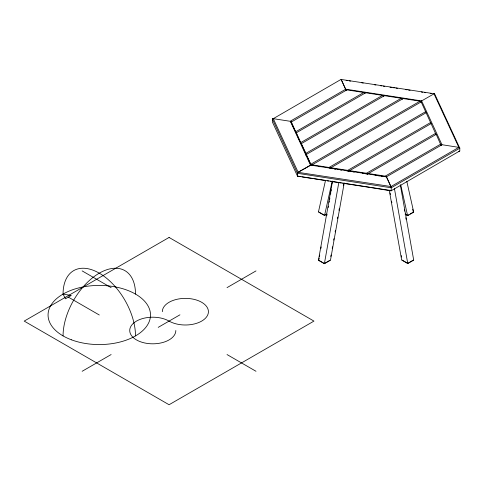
<?xml version="1.0" encoding="UTF-8"?>
<svg xmlns="http://www.w3.org/2000/svg" width="484" height="484" viewBox="0 0 484 484"><rect width="100%" height="100%" fill="white"/><g stroke="black" fill="none" stroke-linecap="round" stroke-linejoin="round"><path stroke-width="0.73" d="M291.12 122.089L291.229 121.762L296.141 132.912L365.662 92.777L382.535 95.384L383.467 96.213L384.405 95.675L401.278 98.282L402.198 98.978M296.123 132.925L296.232 132.592L301.145 143.748L384.405 95.675M391.235 190.521L391.084 190.884L370.919 187.598M436.005 134.492L436.114 134.159L441.027 145.309L441.638 144.746M297.739 176.436L297.472 173.32L297.962 172.443M420.886 102.003L421.068 101.682L436.024 134.479M272.365 119.076L297.472 173.32M332.466 181.415L318.442 260.283L324.383 263.713L330.475 260.198L344.209 182.97M318.932 259.539L319.198 258.057M319.458 256.568L319.724 255.086M320.91 248.401L321.176 246.919M326.724 215.731L326.99 214.249M328.176 207.563L328.442 206.081M329.102 202.366L329.362 200.884M329.628 199.396L329.894 197.914M330.554 194.199L330.82 192.717M331.08 191.228L331.346 189.746M332.532 183.061L332.798 181.579M324.383 263.713L338.806 182.613M330.778 256.478L331.038 254.989M332.23 248.292L332.496 246.804M333.688 240.106L333.954 238.618M335.146 231.921L335.406 230.432M337.529 218.526L337.79 217.038M338.981 210.334L339.248 208.846M343.35 185.777L343.616 184.289M325.502 180.405L318.442 211.974L324.534 215.489L326.912 214.116M324.534 215.489L332.236 181.07M297.485 173.175L297.775 172.57M421.001 101.725L420.021 101.18L403.148 98.573L402.234 98.984M420.935 101.713L421.376 101.126M311.073 165.08L312.126 164.844L328.993 167.458L329.913 168.154M345.981 90.296L346.901 89.885L363.768 92.498L364.688 93.188M329.949 168.16L330.868 167.748L347.736 170.356L348.655 171.052M364.742 93.182L365.662 92.777M348.692 171.058L349.611 170.646L366.479 173.254L367.398 173.95M367.459 173.944L368.378 173.532L385.246 176.146L386.184 176.975L441.995 144.752L441.608 144.716M441.075 145.164L441.475 144.789M459.498 151.347L459.752 151.032M421.001 101.555L421.637 100.926L441.965 144.716L458.862 147.36L390.987 186.552L298.023 172.328M421.437 101.011L434.251 93.696M341.147 79.352L272.347 119.209L272.377 121.986L297.472 176.061M341.159 79.479L345.679 89.219L290.152 121.278L273.279 118.671M421.207 101.87L311.188 165.389L291.12 122.143L346.901 89.885M295.887 131.684L363.768 92.498M300.891 142.52L382.535 95.384M306.166 155.939L305.912 153.337L401.278 98.282M403.148 98.573L306.166 154.565L306.239 154.239L311.182 165.244M310.934 164.161L420.021 101.18M272.619 118.768L273.309 118.701L298.156 172.237L311.061 165.032M298.223 172.237L310.571 165.111L386.426 176.841L391.084 186.999M328.993 167.458L425.726 111.61M330.868 167.748L426.229 112.687M347.736 170.356L430.748 122.428M349.611 170.646L431.25 123.511M366.479 173.254L435.775 133.251M367.441 174.077L436.253 134.346M385.246 176.146L440.773 144.087M325.151 214.92L326.385 214.2M82.153 371.282L111.126 354.554M158.207 327.365L179.939 314.824M227.026 287.635L256 270.907M330.112 260.198L324.383 263.508L318.799 260.283M408.889 214.721L407.613 215.453L405.132 214.025M410.16 213.982L413.342 212.149L412.689 209.215M405.235 214.291L407.613 215.664L413.705 212.143L406.802 181.312M413.33 260.108L407.758 263.326L402.041 260.029M389.257 190.224L401.672 260.023L407.764 263.544L413.705 260.114L400.341 184.967M434.051 93.727L341.196 79.449L345.854 89.8M459.528 151.377L458.832 151.444M310.637 165.044L311.248 165.274M272.788 118.737L273.127 118.689M434.184 93.69L434.62 93.854L459.77 148.158L459.8 150.935L391.078 190.823M297.962 176.454L297.521 176.297M346.151 80.398L347.639 80.628M349.121 80.858L350.61 81.088M361.76 82.812L363.248 83.042M374.398 84.767L375.88 84.996M380.345 85.686L381.828 85.916M383.316 86.146L384.804 86.376M390.007 87.18L391.495 87.41M392.978 87.64L394.466 87.87M395.954 88.1L397.437 88.33M405.616 89.594L407.104 89.824M408.587 90.054L410.075 90.284M421.225 92.008L422.714 92.238M424.202 92.468L425.684 92.698M430.149 93.394L431.631 93.624M345.715 89.183L421.57 100.92M318.678 166.544L320.16 166.774M331.286 168.499L332.768 168.728M334.25 168.958L335.739 169.188M337.221 169.418L338.703 169.648M340.185 169.872L341.674 170.102M346.865 170.906L348.347 171.136M349.829 171.366L351.311 171.596M352.8 171.826L354.282 172.056M362.437 173.314L363.926 173.544M365.408 173.774L366.89 174.004M375.052 175.268L376.534 175.498M378.016 175.728L379.498 175.958M380.981 176.188L382.469 176.418M459.697 147.886L459.8 148.195L391.235 187.78L297.539 173.32L297.539 176.067L391.199 190.557L391.229 187.635M298.967 176.472L300.449 176.702M301.931 176.932L313.057 178.65M314.546 178.88L325.671 180.599M327.154 180.828L328.636 181.058M330.118 181.288L341.25 183.012M342.733 183.242L369.437 187.375M63.065 294.084L71.251 295.464L65.455 298.809L63.065 294.084A51.219 29.572 60 0 1 99.28 273.17A51.219 29.572 -60 0 1 135.502 294.084M290.364 121.357L310.504 165.104M290.509 121.387L290.842 121.617M318.811 211.974L323.893 214.908M82.153 270.907L111.126 287.635M227.026 354.554L256 371.282M68.353 297.134L99.28 314.993M459.528 147.662L458.832 147.33L433.991 93.793M459.498 147.632L459.782 148.056M434.493 93.769L434.608 94.084M386.413 176.721L390.945 186.582M305.912 153.337L301.254 143.415L301.145 143.748M292.511 125.634L292.911 126.499M295.27 131.588L295.676 132.453M298.428 138.448L298.834 139.319M299.354 140.433L299.753 141.298M307.552 158.111L307.957 158.976M308.477 160.095L308.877 160.96M345.679 89.219L345.818 89.637M291.017 121.835L291.12 122.143M391.036 186.667L391.193 187.665M400.728 184.906L407.613 215.664M391.163 187.133L391.217 187.471M345.897 89.77L345.909 90.139M404.352 209.62L404.618 211.109M405.804 217.788L406.07 219.276M394.399 188.397L407.764 263.544M390.128 193.043L390.394 194.532M391.586 201.229L391.846 202.717M401.248 255.564L401.514 257.052M345.927 89.939L345.927 90.302M135.502 335.908A51.219 29.572 60 0 0 99.28 273.17A51.219 29.572 -60 0 0 63.065 335.908M162.328 311.684A23.05 13.31 0 0 1 191.337 298.834A23.05 13.31 0 0 1 205.337 318.339A23.05 13.31 0 0 1 169.073 321.098A23.05 13.31 0 0 0 132.816 323.85A23.05 13.31 0 0 0 146.809 343.362A23.05 13.31 0 0 0 175.825 330.505M169.073 237.45L24.2 321.098L169.073 404.739L313.953 321.098L169.073 237.45M71.384 339.798A51.219 29.572 0 0 0 150.433 316.542A51.219 29.572 0 0 0 76.03 288.646A51.219 29.572 0 0 0 71.384 339.798"/></g></svg>
